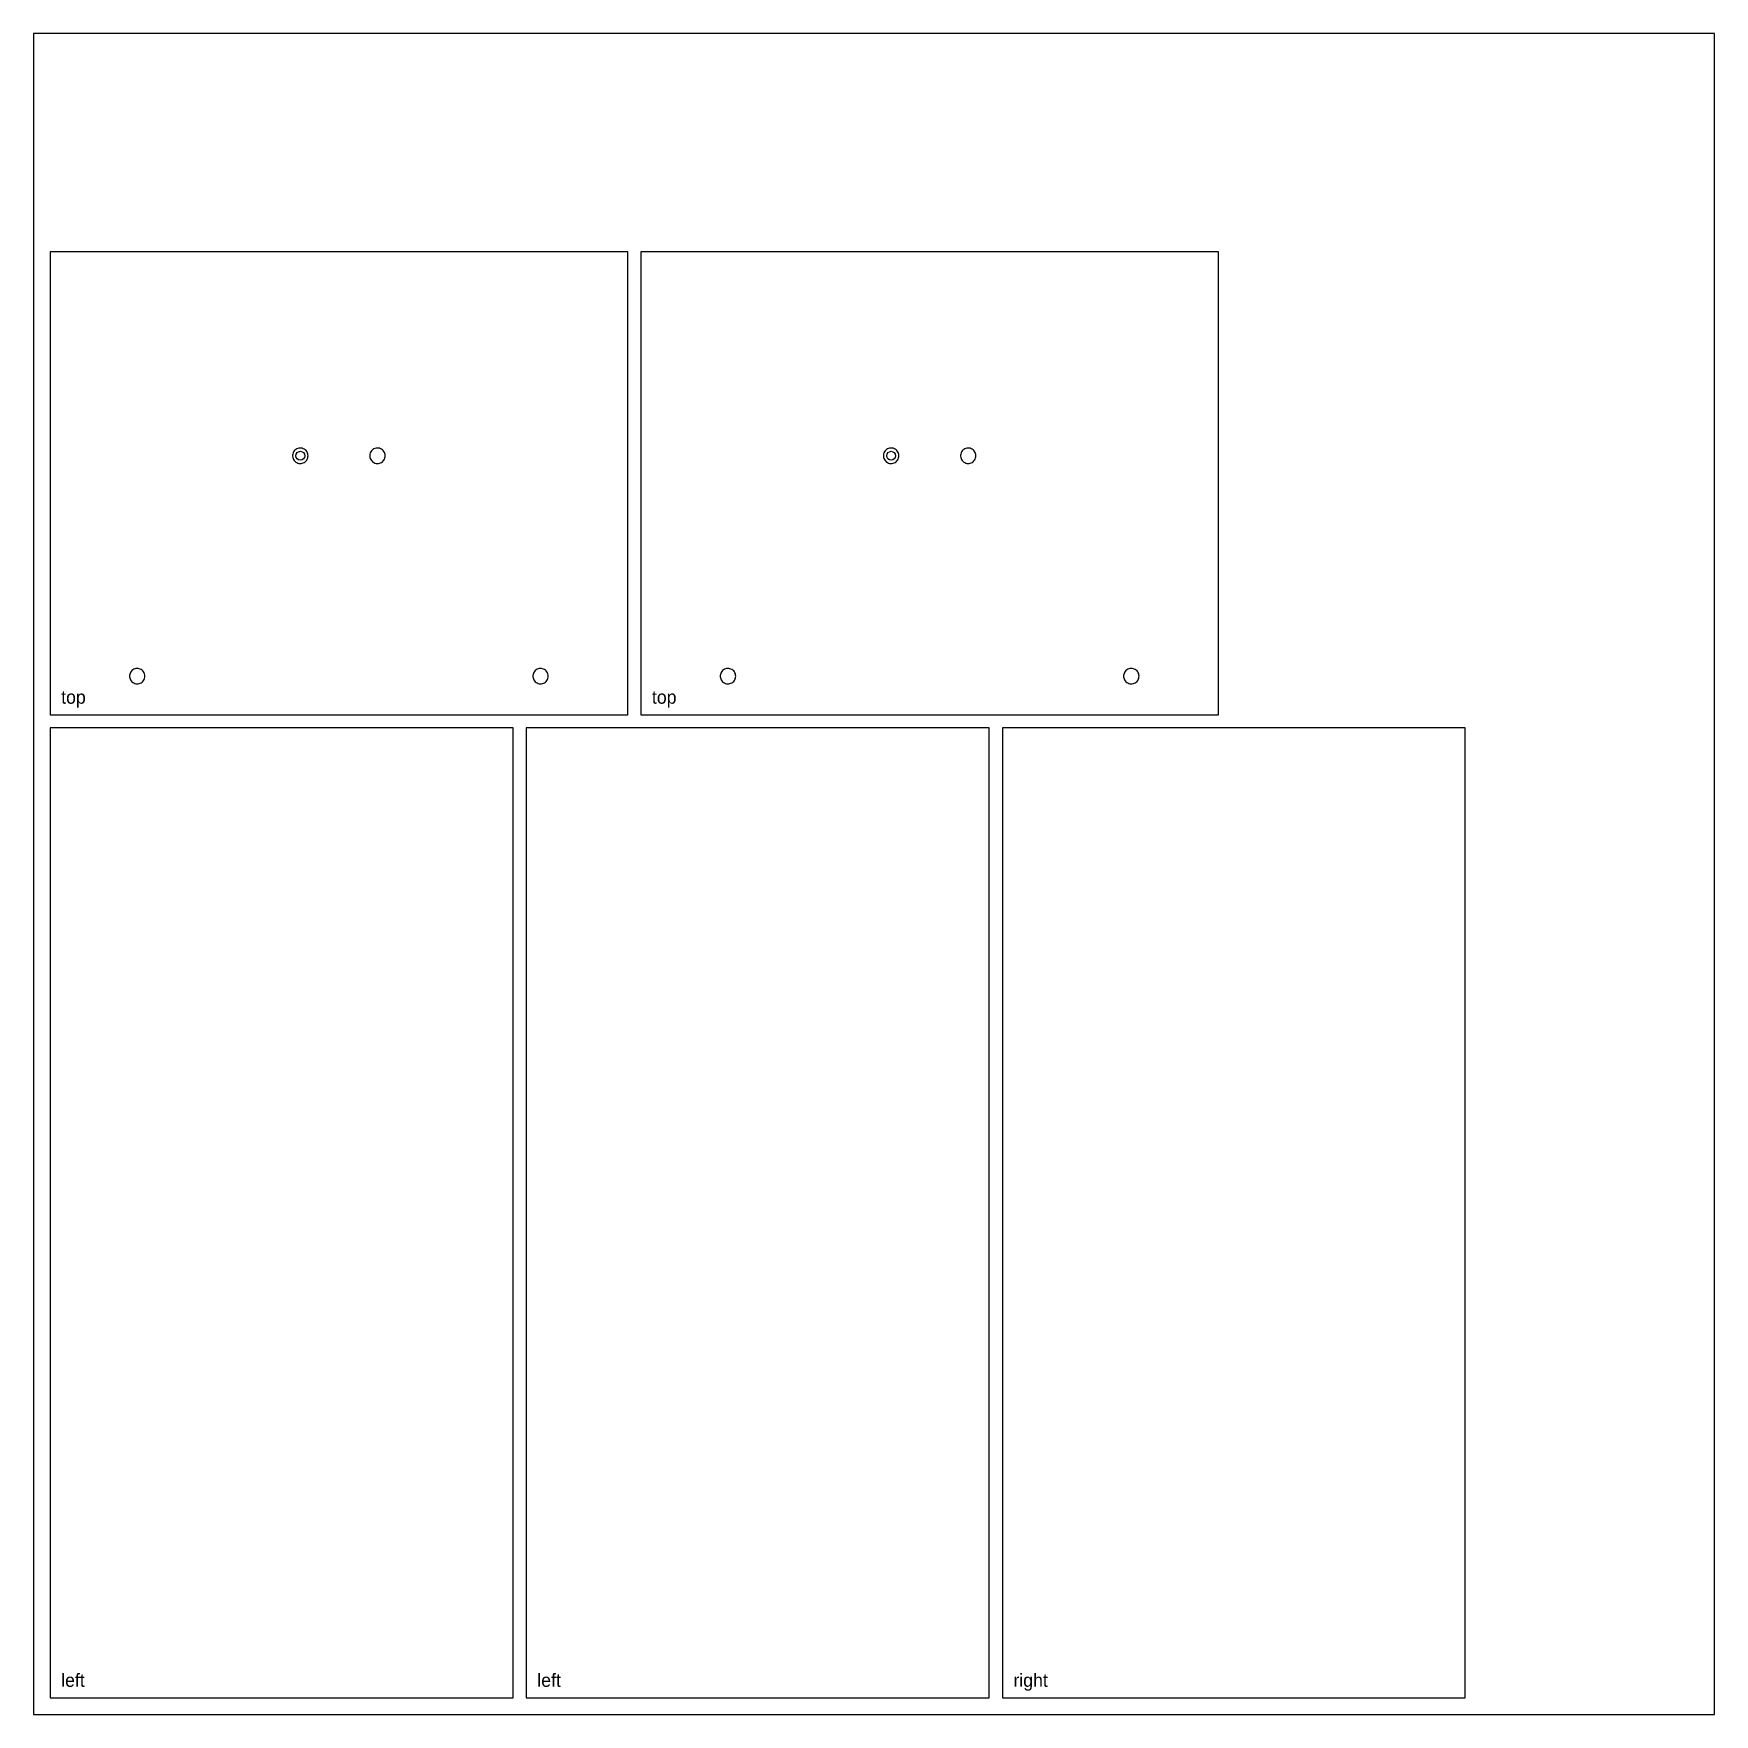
# Model space of a CAD drawing. Header units: millimetres. Extents: x 0 to 1525, y 0 to 1525.
import ezdxf

# ---------------------------------------------------------------- set-up
doc = ezdxf.new("R2010")
doc.units = ezdxf.units.MM
for name, color, linetype in [('CUT_INSIDE', 5, 'Continuous'), ('CUT_OUTSIDE', 1, 'Continuous'), ('POCKET_15MM', 3, 'Continuous')]:
    doc.layers.add(name, color=color, linetype=linetype)

msp = doc.modelspace()

# ---------------------------------------------------------------- linework, layer by layer
at = {"layer": 'CUT_INSIDE'}
for centre in [(242, 1142), (778, 1142)]:
    msp.add_circle(centre, 4, dxfattribs=at)
at = {"layer": 'CUT_OUTSIDE'}
for points in [[(15, 1327), (15, 907), (539, 907), (539, 1327), (15, 1327)], [(551, 1327), (551, 907), (1075, 907), (1075, 1327), (551, 1327)], [(435, 15), (435, 895), (15, 895), (15, 15), (435, 15)], [(867, 15), (867, 895), (447, 895), (447, 15), (867, 15)], [(879, 895), (879, 15), (1299, 15), (1299, 895), (879, 895)]]:
    msp.add_lwpolyline(points, close=True, dxfattribs=at)
at = {"layer": 'POCKET_15MM'}
for points in [[(249, 1142), (248.9, 1143), (248.7, 1144), (248.3, 1145), (247.8, 1145.9), (247.2, 1146.7), (246.5, 1147.4), (245.6, 1148), (244.7, 1148.4), (243.8, 1148.8), (242.8, 1149), (241.7, 1149), (240.7, 1148.9), (239.7, 1148.6), (238.8, 1148.2), (237.9, 1147.7), (237.1, 1147), (236.5, 1146.3), (235.9, 1145.4), (235.5, 1144.5), (235.2, 1143.5), (235, 1142.5), (235, 1141.5), (235.2, 1140.5), (235.5, 1139.5), (235.9, 1138.6), (236.5, 1137.7), (237.1, 1137), (237.9, 1136.3), (238.8, 1135.8), (239.7, 1135.4), (240.7, 1135.1), (241.7, 1135), (242.8, 1135), (243.8, 1135.2), (244.7, 1135.6), (245.6, 1136), (246.5, 1136.6), (247.2, 1137.3), (247.8, 1138.1), (248.3, 1139), (248.7, 1140), (248.9, 1141), (249, 1142)], [(319, 1142), (318.9, 1143), (318.7, 1144), (318.3, 1145), (317.8, 1145.9), (317.2, 1146.7), (316.5, 1147.4), (315.6, 1148), (314.7, 1148.4), (313.8, 1148.8), (312.8, 1149), (311.7, 1149), (310.7, 1148.9), (309.7, 1148.6), (308.8, 1148.2), (307.9, 1147.7), (307.1, 1147), (306.5, 1146.3), (305.9, 1145.4), (305.5, 1144.5), (305.2, 1143.5), (305, 1142.5), (305, 1141.5), (305.2, 1140.5), (305.5, 1139.5), (305.9, 1138.6), (306.5, 1137.7), (307.1, 1137), (307.9, 1136.3), (308.8, 1135.8), (309.7, 1135.4), (310.7, 1135.1), (311.7, 1135), (312.8, 1135), (313.8, 1135.2), (314.7, 1135.6), (315.6, 1136), (316.5, 1136.6), (317.2, 1137.3), (317.8, 1138.1), (318.3, 1139), (318.7, 1140), (318.9, 1141), (319, 1142)], [(785, 1142), (784.9, 1143), (784.7, 1144), (784.3, 1145), (783.8, 1145.9), (783.2, 1146.7), (782.5, 1147.4), (781.6, 1148), (780.7, 1148.4), (779.8, 1148.8), (778.8, 1149), (777.7, 1149), (776.7, 1148.9), (775.7, 1148.6), (774.8, 1148.2), (773.9, 1147.7), (773.1, 1147), (772.5, 1146.3), (771.9, 1145.4), (771.5, 1144.5), (771.2, 1143.5), (771, 1142.5), (771, 1141.5), (771.2, 1140.5), (771.5, 1139.5), (771.9, 1138.6), (772.5, 1137.7), (773.1, 1137), (773.9, 1136.3), (774.8, 1135.8), (775.7, 1135.4), (776.7, 1135.1), (777.7, 1135), (778.8, 1135), (779.8, 1135.2), (780.7, 1135.6), (781.6, 1136), (782.5, 1136.6), (783.2, 1137.3), (783.8, 1138.1), (784.3, 1139), (784.7, 1140), (784.9, 1141), (785, 1142)], [(855, 1142), (854.9, 1143), (854.7, 1144), (854.3, 1145), (853.8, 1145.9), (853.2, 1146.7), (852.5, 1147.4), (851.6, 1148), (850.7, 1148.4), (849.8, 1148.8), (848.8, 1149), (847.7, 1149), (846.7, 1148.9), (845.7, 1148.6), (844.8, 1148.2), (843.9, 1147.7), (843.1, 1147), (842.5, 1146.3), (841.9, 1145.4), (841.5, 1144.5), (841.2, 1143.5), (841, 1142.5), (841, 1141.5), (841.2, 1140.5), (841.5, 1139.5), (841.9, 1138.6), (842.5, 1137.7), (843.1, 1137), (843.9, 1136.3), (844.8, 1135.8), (845.7, 1135.4), (846.7, 1135.1), (847.7, 1135), (848.8, 1135), (849.8, 1135.2), (850.7, 1135.6), (851.6, 1136), (852.5, 1136.6), (853.2, 1137.3), (853.8, 1138.1), (854.3, 1139), (854.7, 1140), (854.9, 1141), (855, 1142)], [(101, 942), (100.9, 943), (100.7, 944), (100.3, 945), (99.8, 945.9), (99.2, 946.7), (98.5, 947.4), (97.6, 948), (96.7, 948.4), (95.8, 948.8), (94.8, 949), (93.7, 949), (92.7, 948.9), (91.7, 948.6), (90.8, 948.2), (89.9, 947.7), (89.1, 947), (88.5, 946.3), (87.9, 945.4), (87.5, 944.5), (87.2, 943.5), (87, 942.5), (87, 941.5), (87.2, 940.5), (87.5, 939.5), (87.9, 938.6), (88.5, 937.7), (89.1, 937), (89.9, 936.3), (90.8, 935.8), (91.7, 935.4), (92.7, 935.1), (93.7, 935), (94.8, 935), (95.8, 935.2), (96.7, 935.6), (97.6, 936), (98.5, 936.6), (99.2, 937.3), (99.8, 938.1), (100.3, 939), (100.7, 940), (100.9, 941), (101, 942)], [(467, 942), (466.9, 943), (466.7, 944), (466.3, 945), (465.8, 945.9), (465.2, 946.7), (464.5, 947.4), (463.6, 948), (462.7, 948.4), (461.8, 948.8), (460.8, 949), (459.7, 949), (458.7, 948.9), (457.7, 948.6), (456.8, 948.2), (455.9, 947.7), (455.1, 947), (454.5, 946.3), (453.9, 945.4), (453.5, 944.5), (453.2, 943.5), (453, 942.5), (453, 941.5), (453.2, 940.5), (453.5, 939.5), (453.9, 938.6), (454.5, 937.7), (455.1, 937), (455.9, 936.3), (456.8, 935.8), (457.7, 935.4), (458.7, 935.1), (459.7, 935), (460.8, 935), (461.8, 935.2), (462.7, 935.6), (463.6, 936), (464.5, 936.6), (465.2, 937.3), (465.8, 938.1), (466.3, 939), (466.7, 940), (466.9, 941), (467, 942)], [(637, 942), (636.9, 943), (636.7, 944), (636.3, 945), (635.8, 945.9), (635.2, 946.7), (634.5, 947.4), (633.6, 948), (632.7, 948.4), (631.8, 948.8), (630.8, 949), (629.7, 949), (628.7, 948.9), (627.7, 948.6), (626.8, 948.2), (625.9, 947.7), (625.1, 947), (624.5, 946.3), (623.9, 945.4), (623.5, 944.5), (623.2, 943.5), (623, 942.5), (623, 941.5), (623.2, 940.5), (623.5, 939.5), (623.9, 938.6), (624.5, 937.7), (625.1, 937), (625.9, 936.3), (626.8, 935.8), (627.7, 935.4), (628.7, 935.1), (629.7, 935), (630.8, 935), (631.8, 935.2), (632.7, 935.6), (633.6, 936), (634.5, 936.6), (635.2, 937.3), (635.8, 938.1), (636.3, 939), (636.7, 940), (636.9, 941), (637, 942)], [(1003, 942), (1002.9, 943), (1002.7, 944), (1002.3, 945), (1001.8, 945.9), (1001.2, 946.7), (1000.5, 947.4), (999.6, 948), (998.7, 948.4), (997.8, 948.8), (996.8, 949), (995.7, 949), (994.7, 948.9), (993.7, 948.6), (992.8, 948.2), (991.9, 947.7), (991.1, 947), (990.5, 946.3), (989.9, 945.4), (989.5, 944.5), (989.2, 943.5), (989, 942.5), (989, 941.5), (989.2, 940.5), (989.5, 939.5), (989.9, 938.6), (990.5, 937.7), (991.1, 937), (991.9, 936.3), (992.8, 935.8), (993.7, 935.4), (994.7, 935.1), (995.7, 935), (996.8, 935), (997.8, 935.2), (998.7, 935.6), (999.6, 936), (1000.5, 936.6), (1001.2, 937.3), (1001.8, 938.1), (1002.3, 939), (1002.7, 940), (1002.9, 941), (1003, 942)]]:
    msp.add_lwpolyline(points, close=True, dxfattribs=at)
at = {"layer": 'SHEET_EDGE'}
msp.add_lwpolyline([(0, 0), (1525, 0), (1525, 1525), (0, 1525)], close=True, dxfattribs=at)

# ---------------------------------------------------------------- texts
at = {"layer": 'NOTES'}
for s, p in [('top', (25, 917)), ('top', (561, 917)), ('left', (25, 25)), ('left', (457, 25)), ('right', (889, 25))]:
    msp.add_text(s, height=12, dxfattribs=at).set_placement(p)

doc.saveas('drawing.dxf')
